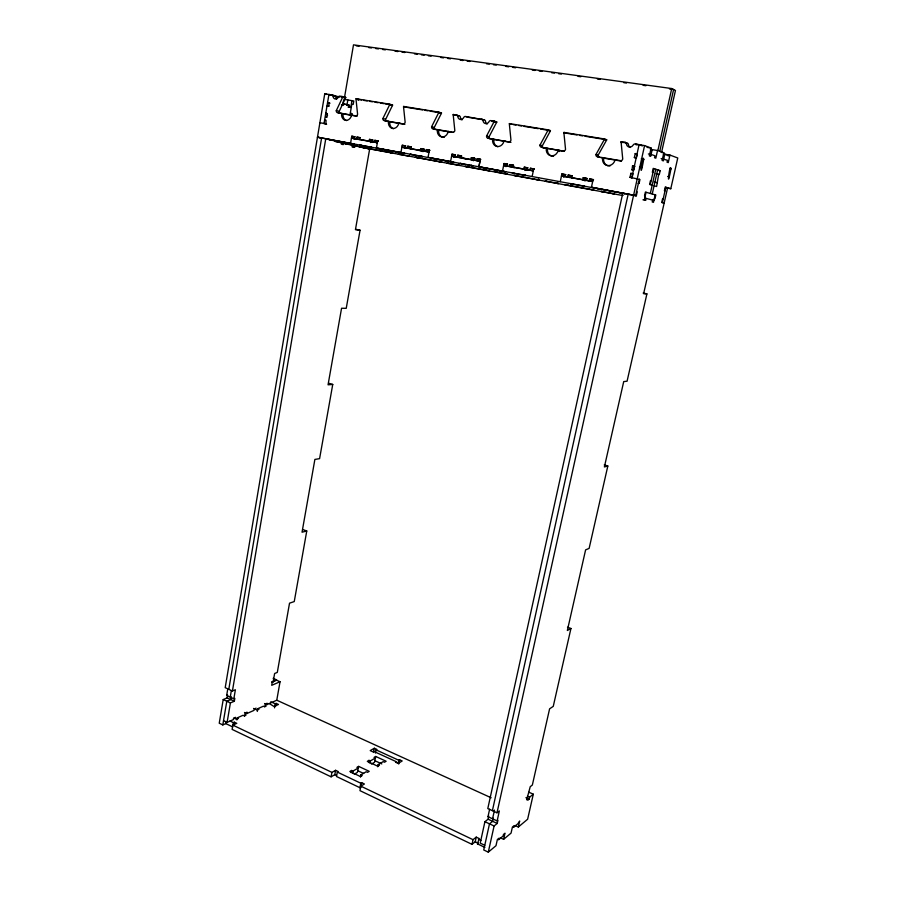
<?xml version="1.0" encoding="UTF-8"?>
<svg xmlns="http://www.w3.org/2000/svg" width="897" height="897" viewBox="0 0 897 897"><rect width="100%" height="100%" fill="white"/><g stroke="black" fill="none" stroke-linecap="round" stroke-linejoin="round"><path stroke-width="1.35" d="M227.748 689.019L226.661 695.467L233.848 698.808L234.835 698.393L234.352 701.241L227.165 697.9L223.207 699.559L219.238 723.217L222.804 724.933L226.436 723.307M334.323 95.542L324.748 93.793L225.203 687.663L232.424 690.982L235.384 689.759L233.848 698.808M227.165 697.9L227.49 696.005M222.804 724.933L226.795 701.241L230.753 699.57L231.078 697.664M228.802 689.322L321.597 138.037M325.925 123.842L326.026 120.243L325.118 120.12M327.046 117.171L327.147 113.56L325.757 113.314L327.214 113.706M328.863 106.407L328.964 102.774L327.573 102.538L330.006 103.222M226.134 721.48L225.786 723.599L232.671 726.895M231.336 690.679L230.249 697.137L231.235 696.722M223.521 720.683L227.109 722.399L230.406 702.923L234.352 701.241M232.424 690.982L325.757 138.8L339.806 142.062M335.613 770.31L331.946 772.395L232.839 725.124L236.774 723.341L234.375 722.197L233.388 722.646L232.11 729.396L331.105 776.824L334.772 774.716L335.613 770.31L338.259 771.566L337.339 772.082L336.498 776.51L359.944 787.712L360.841 787.162L361.704 782.7L364.417 783.989L360.841 786.176L359.966 790.649L472.013 844.346L475.219 841.767L476.24 837.125L479.245 838.549L477.428 843.842L484.873 847.407M233.837 725.381L234.375 722.197M236.886 719.966L237.245 717.869L243.031 715.279L244.219 715.84L246.126 714.987M343.013 103.357L343.484 100.632M344.639 96.674L353.496 44.85L671.741 88.545L675.452 90.485L661.661 151.974M346.892 105.409L347.834 99.937M341.398 104.826L343.293 105.364L343.585 103.626L349.225 105.218L348.922 106.934L350.783 107.461L351.96 100.61M244.601 716.378L245.173 713.037L247.079 712.184L246.843 713.575L244.477 712.476M346.78 144.069L335.366 141.423L343.54 142.926L343.248 144.619L341.376 144.193L341.667 142.488L337.575 141.737M352.117 113.784L350.267 113.28L351.837 104.164L353.216 104.4L353.81 100.969L343.708 99.264M351.254 115.791L351.646 113.515L350.267 113.28M350.559 143.329L351.781 136.209L355.111 136.837M354.237 139.237L354.629 136.714M351.871 146.727L354.584 147.22L354.864 145.561M356.703 138.9L357.017 137.151L359.876 137.656L359.551 139.596L354.808 138.587M257.293 711.444L257.775 708.697L263.37 706.197L264.537 706.735L266.274 705.95M264.873 706.78L265.344 704.055L267.16 703.248L266.925 704.605L264.593 703.54M371.963 141.939L372.524 142.018L369.16 141.154L369.474 139.383L372.838 140.022M370.383 142.556L370.573 141.491M371.874 142.421L372.289 140.067L369.474 139.383M375.013 141.468L374.856 142.354L372.053 141.67L372.367 139.898M377.267 142.791L374.475 142.107L374.789 140.336L378.164 140.975M274.527 707.856L275.244 703.797L276.141 703.394L278.474 704.459L274 706.488L269.201 703.472M275.659 706.107L276.141 703.394M271.78 682.213L276.556 680.195L280.043 681.742L276.769 700.209L266.925 704.605M303.141 529.656L306.763 530.99L294.25 601.573L289.529 603.165L277.308 672.391L274.617 673.512L273.092 682.18L272.183 682.561L271.701 685.308L280.043 681.742M328.975 383.333L332.742 384.443L319.59 458.647L314.881 459.432L302.042 532.201L306.763 530.99M356.165 229.363L360.067 230.237L346.231 308.333L341.566 308.243L328.055 384.813L332.742 384.443M320.408 137.858L317.471 137.174L404.569 153.409L376.426 148.061L377.693 140.863M405.679 145.908L402.248 145.269L400.925 152.546L403.672 153.084M404.536 148.319L404.973 145.942L402.248 145.269M405.354 147.713L405.231 145.796M407.72 146.245L410.434 146.917L410.108 148.711L407.395 148.05L407.72 146.245L411.174 146.895M410.837 148.7L410.714 146.783M643.71 159.33C642.196 151.503 638.63 187.675 643.71 159.33L642.342 159.094M424.247 149.25L420.771 148.588L420.435 150.393L421.781 150.73M423.003 151.66L423.451 149.261L420.771 148.588M423.911 151.055L423.799 149.137M426.333 149.586L429.001 150.259L428.665 152.064L425.997 151.402L426.333 149.586L429.82 150.248M429.383 150.135L428.015 157.502L376.437 147.949M331.105 776.824L331.946 772.395M455.541 154.867L451.987 154.194L450.574 161.628L454.039 162.458L428.026 157.39L450.597 161.516M670.978 168.703C669.79 161.393 665.978 195.411 670.978 168.703L669.678 168.479M454.117 157.278L454.588 154.845L451.987 154.194M455.194 156.695L455.104 154.755M457.705 155.215L460.296 155.876L459.937 157.704L457.358 157.053L457.705 155.215L461.271 155.887M448.915 163.501L447.076 163.108L458.569 165.16L458.759 164.14M460.845 155.786L460.486 157.625L472.271 159.834M351.187 772.676L351.602 770.478L352.936 771.106L358.217 768.011L356.905 767.395L358.654 766.374L369.228 771.33L367.49 772.362L366.167 771.745L360.908 774.862L360.482 777.071M470.992 159.52L471.351 157.67L474.95 158.343M352.51 773.304L352.936 771.106M473.425 160.765L473.896 158.321L471.351 157.67M474.591 160.193L474.524 158.242M358.654 766.374L357.376 772.384L354.203 774.257M477.17 158.713L479.704 159.363L479.346 161.202L476.812 160.563L477.17 158.713L480.781 159.397M480.366 159.285L478.92 166.685L504.977 171.607M507.68 164.218L504.013 163.534L502.511 171.125L505.773 171.932L478.897 166.808L479.973 161.258L451.617 156.134L455.082 156.997L453.019 156.627M359.944 787.712L360.818 783.249L361.704 782.7M368.566 762.517L368.981 760.364L370.293 760.97L375.35 758.021L374.049 757.427L375.72 756.451L386.136 761.25L384.477 762.237L383.176 761.631L378.153 764.614L377.727 766.778M369.867 763.123L370.293 760.97M373.511 752.46L374.341 748.244L376.897 749.41L376.067 749.881L375.451 753.054M375.72 756.451L374.509 762.304L371.47 764.087M505.964 166.651L506.457 164.162L504.013 163.534M507.31 166.091L507.276 164.117M510.001 164.611L512.434 165.239L512.052 167.1L509.619 166.483L510.001 164.611L513.678 165.295M514.116 167.38L512.905 167.066L513.275 165.194M398.122 763.448L398.773 760.264L399.58 759.77L402.192 760.97L398.156 763.425L395.521 762.226L396.339 761.732L373.589 751.305L372.76 751.787L370.192 750.61L374.341 748.244M398.717 764.02L399.58 759.77M524.868 170.497L525.093 169.365L523.893 169.051L524.274 167.167L527.997 167.874M526.158 170.295L526.662 167.795L524.274 167.167M529.589 170.273L527.212 169.656L527.593 167.761M530.374 168.266L532.74 168.883L532.358 170.766L529.981 170.15L530.374 168.266L534.096 168.961M624.861 193.662L532.145 176.541L533.704 168.86M547.08 181.429L545.993 181.16L557.575 183.358L557.788 182.293M560.277 181.687L561.892 173.917L565.693 174.635M563.63 177.068L564.168 174.523L561.892 173.917M565.289 176.552L565.312 174.534M568.182 175.05L570.436 175.655L570.032 177.561L567.779 176.967L568.182 175.05L571.994 175.767M571.781 177.741L571.624 175.666M583.88 179.972L582.77 179.669L583.185 177.741L587.042 178.469M584.844 180.902L585.393 178.335L583.185 177.741M586.627 180.398L586.672 178.368M589.587 178.895L591.773 179.49L591.358 181.407L589.172 180.824L589.587 178.895L593.455 179.624M591.415 187.383L593.096 179.523M472.013 844.346L473.033 839.682L476.24 837.125M488.551 817.122L488.091 819.208L484.918 821.697L480.22 843.113L484.772 845.277M493.339 818.187L492.644 821.327L489.493 823.827L483.741 849.964L488.293 852.15L494.09 825.98L497.218 823.457L497.913 820.318L497.14 820.934L487.99 816.696L489.627 809.229M632.071 177.898L630.008 177.292L630.883 173.345L632.688 173.659M632.015 169.836L632.542 165.777L634.874 166.259M636.399 158.231L634.358 157.524L635.233 153.566L637.397 153.981M492.397 810.675L628.192 194.111L630.019 194.582M631.802 177.729L639.101 144.585L642.364 145.931M632.284 176.922L632.934 173.973L630.883 173.345M633.944 169.387L634.594 166.438L632.542 165.777M636.612 157.244L637.274 154.273L635.233 153.566M492.554 818.815L494.482 810.081M624.626 193.595L622.776 193.113L487.8 808.556L497.005 812.794L644.573 145.594L635.244 143.957A2.052 1.828 -64.4 0 0 633.237 145A4.093 3.655 -64.8 0 1 626.386 143.89A2.041 1.816 -65.3 0 0 624.974 142.298L621.161 141.681A2.029 1.805 -65.4 0 0 621.116 142.253L622.731 158.993A2.029 1.816 -66.3 0 1 620.5 160.653L597.335 156.728A2.007 1.783 -68.3 0 1 595.978 154.475L604.343 139.54A2.018 1.794 -67 0 0 604.533 138.99L606.686 139.753A2.018 1.783 -66.9 0 1 606.484 140.302L598.153 155.17A1.996 1.772 -68.1 0 0 599.499 157.412L597.694 156.84M497.14 820.934L499.349 810.944L497.005 812.794M639.314 179.176L635.693 195.512L591.437 187.26L636.343 195.815L637.206 191.913L636.534 191.723M638.182 183.257L639.09 183.425L639.953 179.501L630.008 177.292M644.573 145.594L651.099 148.039L649.35 155.899L650.661 156.358L651.099 154.407L648.385 153.959M651.031 154.721L652.175 149.564M646.042 192.272L644.315 199.941L645.616 200.289L646.042 198.372M500.257 837.753L503.609 839.334L504.977 833.212L503.475 834.468L503.127 836.004L498.553 839.794L498.9 838.258L497.364 839.525L495.985 845.714L488.293 852.15M650.258 184.625L653.846 168.602M671.741 88.545L657.882 150.561L650.37 149.339M650.336 193.46L655.752 169.241M659.777 151.268L673.602 89.521L669.442 88.949M652.242 193.987L657.647 169.869M652.657 200.109L652.231 201.993L653.487 202.318L655.191 194.795M651.099 154.407L654.978 155.798L654.541 157.737L655.83 158.197L657.557 150.449L663.847 152.793L662.121 160.44L663.365 160.877L664.699 154.206L669.958 155.069L677.762 157.984L670.788 188.718L666.931 188.034M652.982 172.459L652.343 172.258L653.207 168.389L660.158 170.699L659.306 174.5L658.678 174.298L656.604 186.498L654.092 185.757M515.024 825.498L518.32 827.023L519.677 821.035L517.894 823.726L513.544 827.348L513.88 825.834L512.411 827.056L511.055 833.111L503.609 839.334M669.958 155.069L668.254 162.615L667.043 162.178L667.469 160.294L661.145 158.534M665.854 187.125L662.367 202.543L664.172 203.025L661.728 202.498L662.569 198.798L663.175 198.966M525.911 797.68L528.109 798.666L527.772 800.169L529.174 799.036L529.6 797.175L533.311 794.193L528.938 792.242M667.648 187.664L643.631 293.7L646.905 293.902L627.081 381.203L623.718 381.595L604.387 466.956L607.83 466.003L589.127 548.392L585.606 549.883L567.353 630.468L570.941 628.483L567.498 627.216M533.311 794.193L527.627 819.241L518.32 827.023M570.941 628.483L553.258 706.365L549.603 708.821L532.347 785.032L530.239 786.691L526.696 799.799L528.109 798.666M328.459 106.339L328.694 105.756M357.275 116.117L337.407 112.607A1.783 1.424 -80.2 0 1 336.308 110.611L342.688 97.111A1.772 1.424 -79.5 0 0 342.833 96.607L345.715 97.448A1.772 1.413 -79.4 0 1 345.569 97.941L339.201 111.396A1.772 1.424 -80.1 0 0 340.299 113.381L337.9 112.73M404.693 124.167L384.073 120.523A1.816 1.491 -78.9 0 1 382.929 118.482L389.646 104.725A1.828 1.491 -78.1 0 0 389.803 104.22L392.572 105.05A1.828 1.491 -78 0 1 392.415 105.554L385.71 119.256A1.816 1.48 -78.8 0 0 386.854 121.286L404.682 124.313M453.344 132.33L432.803 128.798A1.861 1.559 -77.2 0 1 431.614 126.712L438.689 112.674A1.872 1.559 -76.3 0 0 438.846 112.159L441.492 112.977A1.872 1.559 -76.2 0 1 441.324 113.493L434.271 127.464A1.85 1.547 -77.1 0 0 435.46 129.549L433.24 128.921M510.976 142.32L487.833 138.138A1.906 1.626 -74.9 0 1 486.589 135.996L494.079 121.656A1.906 1.626 -73.9 0 0 494.258 121.129L496.736 121.936A1.895 1.615 -73.8 0 1 496.568 122.452L489.089 136.736A1.895 1.626 -74.8 0 0 489.762 138.643M564.179 151.201L541.306 147.209A1.951 1.704 -72.1 0 1 540.016 145.022L547.932 130.39A1.973 1.716 -71 0 0 548.112 129.852L550.433 130.637A1.962 1.704 -70.8 0 1 550.253 131.175L542.36 145.74A1.951 1.704 -72 0 0 542.797 147.456M477.428 843.842L478.224 843.202L475.219 841.767M487.99 816.696L488.775 816.079M351.602 770.478L349.83 771.51L360.482 776.555L362.242 775.501L360.908 774.862M368.981 760.364L367.288 761.362L377.783 766.229L379.465 765.219L378.153 764.614M227.109 722.399L233.355 719.607L233.59 718.194L235.541 717.331M246.843 713.575L254.053 710.357L254.288 708.978L256.15 708.148M271.858 681.877L276.612 679.87L273.137 678.323M226.661 695.467L227.647 695.063M409.301 156.213L409.884 156.313M556.488 183.201L558.315 183.593M360.067 230.237L355.436 229.666L369.665 148.992L344.941 143.643M409.772 156.291L398.257 154.127L400.073 154.519M356.277 45.859L359.047 46.24M368.745 47.575L371.526 47.956M375.675 48.528L378.456 48.909M382.604 49.481L385.374 49.862M395.084 51.196L397.853 51.578M402.002 52.149L404.782 52.531M414.481 53.865L417.251 54.246M421.411 54.818L424.18 55.199M428.34 55.771L431.109 56.152M440.808 57.486L443.578 57.868M447.738 58.44L450.507 58.821M460.206 60.155L462.975 60.536M467.135 61.108L469.905 61.489M486.533 63.777L489.302 64.158M493.462 64.73L496.232 65.111M505.93 66.445L508.7 66.827M512.86 67.398L515.629 67.78M532.257 70.067L535.038 70.448M539.187 71.02L541.956 71.401M551.666 72.735L554.436 73.117M558.596 73.689L561.365 74.07M577.993 76.357L580.763 76.738M597.391 79.037L600.16 79.418M623.718 82.659L626.487 83.04M643.115 85.327L645.885 85.708M342.833 96.607L339.851 96.125A1.783 1.424 -79.6 0 0 338.326 97.089A3.577 2.848 -79.6 0 1 335.276 99.006A3.577 2.848 -79.6 0 1 333.022 96.226A1.783 1.424 -79.8 0 0 331.901 94.835M355.851 115.735A1.794 1.446 -79.7 0 0 357.589 114.211L356.019 99.264A1.794 1.446 -79 0 1 356.053 98.748L389.803 104.22M403.325 123.786A1.839 1.514 -78.3 0 0 405.141 122.239L403.56 106.978A1.861 1.525 -77.5 0 1 403.594 106.451L438.846 112.159M452.907 132.207A1.872 1.581 -76.5 0 0 454.824 130.626L453.232 115.029A1.884 1.581 -75.6 0 1 453.277 114.491L458.737 115.702M483.842 119.772L465.476 116.464A1.895 1.603 -75.3 0 0 463.749 117.462A3.779 3.184 -75.4 0 1 460.318 119.458A3.779 3.184 -75.4 0 1 457.818 116.498A1.884 1.581 -75.7 0 0 456.573 115.029M494.258 121.129L490.838 120.579A1.917 1.637 -74.1 0 0 489.078 121.577A3.823 3.252 -74.2 0 1 485.557 123.584A3.823 3.252 -74.2 0 1 483.012 120.602A1.906 1.626 -74.5 0 0 481.734 119.099M508.935 141.715A1.929 1.659 -73.9 0 0 510.954 140.111L509.361 124.134A1.929 1.659 -73 0 1 509.395 123.584L548.112 129.852M563.417 150.965A1.973 1.738 -70.7 0 0 565.536 149.328L563.921 132.98A1.996 1.749 -69.7 0 1 563.966 132.42L604.533 138.99M341.297 96.551L345.715 97.448M356.053 98.748L361.592 100.027M363.655 100.363L367.221 100.935M369.62 101.327L372.367 101.776M375.058 102.213L378.018 102.684M380.429 103.077L384.051 103.671M385.273 103.861L392.572 105.05M407.574 107.483L422.554 109.905M425.032 110.309L427.97 110.779M430.078 111.127L441.492 112.977M456.696 115.444L459.163 115.836A1.884 1.581 -75.6 0 1 460.408 117.316A3.767 3.173 -75.3 0 0 462 119.94M468.043 117.283L484.257 119.906A1.906 1.615 -74.4 0 1 485.524 121.398A3.812 3.24 -74.1 0 0 487.149 124.055M491.264 120.714L496.736 121.936M513.196 124.605L515.977 125.053M518.645 125.479L521.482 125.939M524.117 126.365L538.245 128.663M540.667 129.056L550.433 130.637M567.588 133.418L577.029 134.942M579.72 135.38L582.523 135.839M585.113 136.254L606.686 139.753M623.247 142.432L627.048 143.049A2.029 1.816 -65.2 0 1 628.461 144.641A4.07 3.644 -64.6 0 0 630.266 147.478M635.592 144.081L641.131 145.336M336.341 96.876L338.416 97.212L330.118 94.813M647.017 147.366L651.099 148.039M661.179 152.355L663.847 152.793M664.89 154.733L663.982 154.576A1.929 1.738 -61.8 0 0 663.444 154.576M667.615 155.551L668.523 155.697M346.466 104.77L349.225 105.218M348.036 107.001L350.783 107.461M328.38 106.272L326.979 106.037L327.708 106.238M634.358 157.524L636.175 157.838M641.333 158.747L642.701 158.982M669.655 168.602L670.956 168.815L670.059 168.513M341.443 113.571L356.378 116.117M436.704 129.762L451.505 132.274M490.334 138.867L510.068 142.219M541.698 147.332L562.935 151.201M600.855 157.648L621.229 161.101M639.438 167.268L641.86 167.683L640.85 167.358M657.512 170.251L660.158 170.699M326.564 117.047L325.656 116.935M631.667 169.724L633.831 170.15M656.032 173.839L659.306 174.5M667.873 176.462L669.173 176.687M319.893 122.743L325.432 123.719M654.193 182.057L657.456 182.719M473.515 160.271L474.221 160.372L473.268 160.148M514.093 167.504L513.387 167.414L514.542 167.661M526.27 169.791L527.044 169.903L525.07 169.477M584.956 180.387L585.819 180.51L583.857 180.084M372.289 140.067L373.006 140.201M378.31 141.154L374.789 140.336M404.973 145.942L405.713 146.076M410.434 146.917L411.185 147.052M423.451 149.261L424.203 149.395M429.001 150.259L429.764 150.393M454.588 154.845L455.362 154.99M460.296 155.876L461.854 156.156M473.896 158.321L474.681 158.455M479.704 159.363L480.489 159.498M506.457 164.162L507.276 164.308M512.434 165.239L513.241 165.384M526.662 167.795L527.492 167.941M532.74 168.883L534.399 169.185M564.168 174.523L565.872 174.837M570.436 175.655L572.151 175.958M585.393 178.335L587.131 178.649M591.773 179.49L593.522 179.804M369.16 141.154L360.045 139.54M372.053 141.67L374.475 142.107M404.895 147.601L407.395 148.05M410.389 148.588L420.525 150.505M423.462 150.943L425.997 151.402M454.757 156.583L457.358 157.053M474.165 160.092L476.812 160.563M506.895 165.99L509.619 166.483M512.905 167.066L523.893 169.051M527.212 169.656L529.981 170.15M564.919 176.451L567.779 176.967M571.221 177.584L582.77 179.669M586.257 180.297L589.172 180.824M377.368 142.746L351.467 138.071L355.268 138.99M429.024 152.064L401.901 147.175L405.545 148.061M533.3 170.867L503.621 165.519L506.883 166.349M592.659 181.575L561.466 175.958L564.505 176.754M418.08 150.27L420.592 150.718M463.043 158.377L465.666 158.847M360.056 145.146L371.616 147.321L369.62 146.895M410.748 154.419L410.153 154.318L422.745 156.672L420.76 156.246M460.71 163.557L460.015 163.445L473.156 165.889L471.183 165.474M512.972 173.11L512.265 173.02L525.126 175.42C527.615 175.823 521.572 174.668 525.149 175.296M571.12 183.75L570.29 183.616L584.597 186.273L582.635 185.858M458.558 165.272L459.197 165.373L457.347 164.981M495.806 172.045L495.166 171.966L496.949 172.325M507.007 174.175L507.702 174.287L505.863 173.906M545.97 181.272L545.241 181.149L547.058 181.542M613.66 193.786L614.479 193.909L600.855 191.375L602.661 191.767M573.452 178.301L572.645 178.155M421.758 150.842L423.238 151.133M472.248 159.946L472.999 160.092M317.471 137.174L354.36 144.226L328.672 139.472M430.695 158.029L478.897 166.808M481.442 167.302L532.145 176.541M632.284 195.075L636.343 195.815M356.692 145.976L358.038 146.222M391.014 152.681L359.047 146.805L361.693 147.422M487.318 170.385L464.825 166.315L467.999 167.077M592.401 189.693L564.785 184.681L567.599 185.387M363.005 147.657L622.697 195.512M642.958 199.796L645.616 200.289M612.673 193.528L613.705 193.73L612.696 193.416M557.486 183.403L558.282 183.571M643.149 293.061L646.905 293.902M354.584 147.22L352.768 146.805L353.059 145.135L343.54 142.926M341.185 142.309L343.058 142.746M340.804 142.488L348.989 144.395M363.319 147.713L365.662 148.252M360.067 145.034L361.48 145.37M398.806 154.116L400.084 154.419M390.15 152.591L393.57 153.387M387.403 152.086L388.266 152.288M382.122 149.25L383.041 149.474M415.961 157.267L418.753 157.883M418.462 157.962L415.109 157.177L442.019 162.189M369.631 146.783L371.044 147.119M410.759 154.306L412.104 154.62M447.715 163.097L448.926 163.389M438.745 161.516L442.008 162.29M435.875 160.989L436.704 161.191M433.722 158.691L434.597 158.904M467.763 166.853L468.559 167.044M420.771 156.134L422.117 156.459M457.369 164.88L458.569 165.16M486.533 170.307L489.639 171.047M483.55 169.757L484.335 169.937M351.781 136.209L354.64 136.905M471.205 165.362L472.472 165.665M505.874 173.794L507.018 174.063L495.806 171.944L496.96 172.224M460.722 163.445L462.011 163.747M484.593 167.997L485.434 168.21M516.807 175.868L517.558 176.047M357.017 137.151L360.347 137.779M516.739 176.036L513.746 175.307L539.321 180.073M536.384 179.467L539.299 180.185M533.267 178.895L534.007 179.075M556.499 183.089L557.575 183.358M512.983 172.998L514.194 173.3M537.841 177.741L538.626 177.942M565.514 184.748L567.61 185.275M567.98 185.275L568.687 185.444M588.443 189.032L589.127 189.2M326.62 124.235L324.03 123.584L328.952 94.364L339.963 97.134M571.131 183.627L572.252 183.919M601.685 191.397L602.683 191.655M591.706 189.626L594.408 190.31M582.658 185.735L583.756 186.015M597.099 188.583L597.817 188.762M622.137 195.154L622.91 195.355M644.752 198.035L653.924 200.446M645.178 196.107L644.528 195.938L645.38 192.093L655.819 194.974L654.967 198.73L654.339 198.562M336.308 110.611L338.718 111.262M352.286 115.197L351.568 115.007A6.257 5.034 -80.1 0 1 345.547 120.321A6.257 5.034 -80.1 0 1 341.634 113.325M384.544 120.658L386.854 121.286M382.929 118.482L385.25 119.133M400.219 123.416L398.851 123.035A6.391 5.259 -78.7 0 1 392.538 128.439A6.391 5.259 -78.7 0 1 388.491 121.274M342.822 103.906L345.087 104.534M431.614 126.712L433.823 127.34M449.543 131.792L448.242 131.411A6.537 5.494 -77 0 1 441.616 136.916A6.537 5.494 -77 0 1 437.411 129.583M324.748 93.793L327.125 94.477M343.17 97.246L345.569 97.941M638.417 183.223L639.09 183.425M664.991 190.949L664.385 190.769L665.226 187.058L670.788 188.718M357.455 99.69L358.396 99.971M488.248 138.261L489.493 138.62M652.186 185.197L649.619 184.434L650.482 180.6L651.121 180.79M505.258 141.255L504.036 140.885A6.705 5.752 -74.5 0 1 497.061 146.48A6.705 5.752 -74.5 0 1 492.666 138.957M486.589 135.996L488.674 136.613M604.242 464.938L607.83 466.003M390.105 104.859L392.415 105.554M403.594 106.451L406.33 107.281M403.56 106.978L404.48 107.259M540.016 145.022L541.979 145.617M439.126 112.809L441.324 113.493M453.277 114.491L455.878 115.309M453.232 115.029L454.106 115.309M465.902 116.61L467.191 117.014M494.494 121.79L496.568 122.452M595.978 154.475L597.794 155.058M616.172 160.081L615.118 159.744A7.053 6.301 -67.5 0 1 607.392 165.541A7.053 6.301 -67.5 0 1 602.638 157.625M620.5 160.653L621.554 161M668.299 176.283L669.196 176.574M509.395 123.584L511.839 124.38M548.314 130.525L550.253 131.175M563.966 132.42L566.242 133.193M563.921 132.98L564.684 133.238M642.678 159.105L643.676 159.442M604.701 139.663L606.484 140.302M621.161 141.681L622.563 142.186M621.116 142.253L622.159 142.634M624.974 142.298L626.7 142.926M664.699 154.206L669.14 155.742M527.402 796.188L529.6 797.175M526.976 798.05L529.174 799.036M277.117 700.366L491.152 797.758M270.782 701.757L275.244 703.797M376.067 749.881L398.773 760.264M374.879 760.712L381.819 763.93M257.775 708.697L258.941 709.235L257.091 710.065L253.571 708.439M488.091 819.208L497.218 823.457M223.207 699.559L230.406 702.923M484.918 821.697L494.09 825.98M357.813 770.736L363.677 773.494M237.245 717.869L238.434 718.43L236.494 719.293L234.117 718.172M229.946 721.009L233.388 722.646M337.339 772.082L360.818 783.249M478.449 839.188L480.927 840.377M360.841 786.176L473.033 839.682M334.772 774.716L336.532 775.557M327.584 115.253A1.323 0.751 -82.9 0 1 327.203 113.807M636.164 144.91A2.041 1.828 -64.2 0 1 637.285 144.709M334.805 95.687A1.772 1.413 -79.8 0 1 335.927 97.067A3.554 2.837 -79.6 0 0 336.667 98.928M341.88 97.156A1.783 1.424 -79.6 0 1 342.744 96.966M358.867 99.982A1.794 1.446 -79 0 1 358.901 99.589M492.341 121.577A1.906 1.626 -74 0 1 493.339 121.375M543.649 147.927A1.951 1.704 -72 0 1 543.066 147.691M346.567 120.602A6.245 5.023 -80 0 1 343.08 113.706M393.48 128.708A6.38 5.247 -78.6 0 1 389.87 121.656M444.284 137.308A6.526 5.483 -76.9 0 1 438.734 129.953M497.813 146.727A6.694 5.752 -74.5 0 1 493.911 139.327M546.374 148.072A6.873 6.021 -71.6 0 0 550.949 155.786A6.873 6.021 -71.6 0 0 558.282 150.091L559.425 150.449A6.851 6.01 -71.5 0 1 559.111 151.537M553.584 156.179A6.851 6.01 -71.5 0 1 547.54 148.431M610.027 165.923A7.03 6.29 -67.4 0 1 603.715 157.973"/></g></svg>
